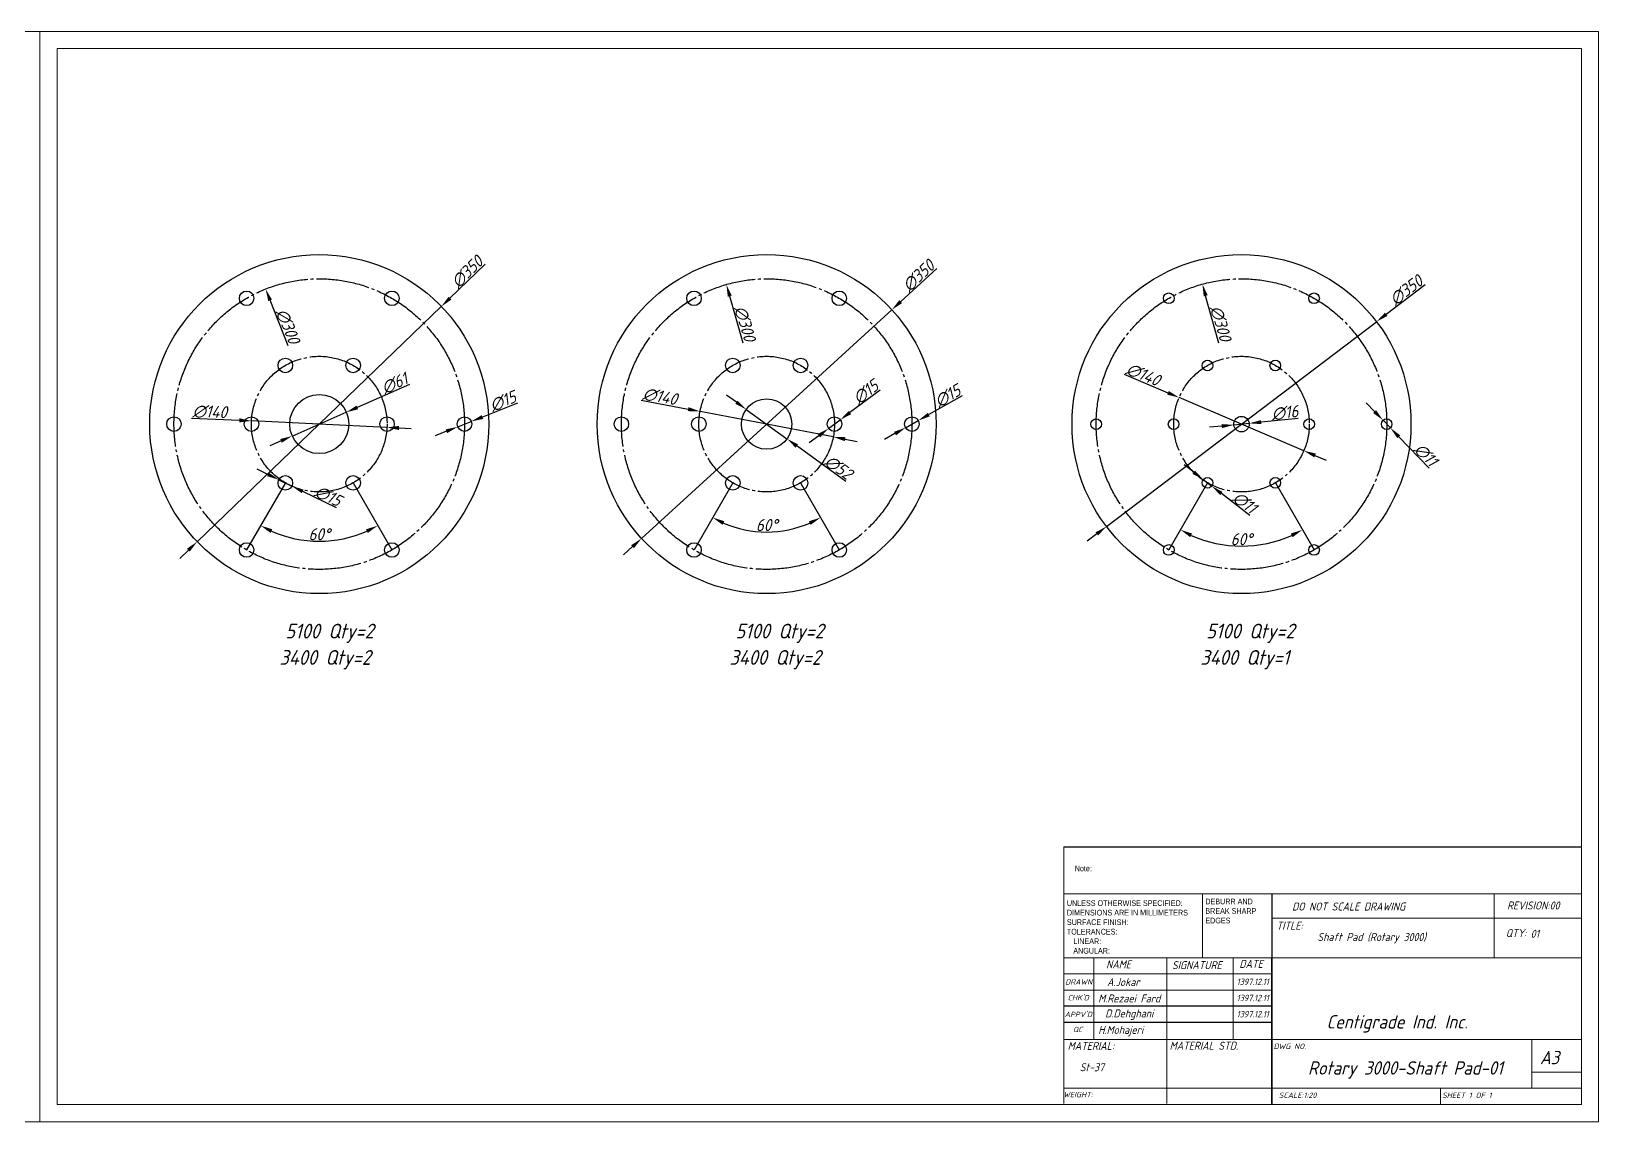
# Model space of a CAD drawing. Header units: millimetres. Extents: x -375 to 6063, y 6933 to 8058.
# Drawn here: x 4444 to 6063, y 6933 to 8058 of the extents above; entities that cross this region are included whole.
import ezdxf

# ---------------------------------------------------------------- set-up
doc = ezdxf.new("R2010")
doc.units = ezdxf.units.MM
doc.header["$LTSCALE"] = 5
doc.linetypes.add('JIS_08_11', pattern=[12.8, 11, -0.6, 0.6, -0.6])
doc.styles.add('GENISO', font='geniso.shx', dxfattribs={"oblique": 15})
doc.styles.add('SLDTEXTSTYLE0', font='TXT', dxfattribs={"width": 0.75})
doc.dimstyles.new('Scale', dxfattribs={"dimscale": 5, "dimtxt": 2.5, "dimasz": 2.5, "dimexe": 1, "dimexo": 1, "dimgap": 0.2, "dimtad": 1, "dimdec": 0, "dimzin": 0, "dimtxsty": 'GENISO', "dimcen": 2.5, "dimclrd": 1, "dimclre": 1, "dimclrt": 256, "dimadec": 0, "dimazin": 0, "dimtfac": 1, "dimtdec": 0, "dimtmove": 0, "dimatfit": 3, "dimfxl": 1, "dimtzin": 0, "dimlwd": -1, "dimlwe": -1, "dimarcsym": 0})

# ---------------------------------------------------------------- blocks, each defined once
blk = doc.blocks.new('*U33')
for centre in [(-40, 0), (40, 0)]:
    blk.add_circle(centre, 7.5)
blk = doc.blocks.new('*U35')
at = {"color": 0, "linetype": 'ByBlock', "lineweight": -2, "transparency": 16777216}
for p, rotation in [((1038.8, 731.5), 120), ((1148.8, 731.5), 60.00000000000001), ((983.8, 636.3), 180), ((1038.8, 541), 239.9999999999999), ((1148.8, 541), 299.9999999999999)]:
    blk.add_blockref('*U33', p, dxfattribs=dict(at, rotation=rotation))
blk.add_blockref('*U33', (1203.8, 636.3), dxfattribs=at)
blk = doc.blocks.new('*U36')
for centre in [(-40, 0), (40, 0)]:
    blk.add_circle(centre, 7.5)
blk = doc.blocks.new('*U37')
at = {"color": 0, "linetype": 'ByBlock', "lineweight": -2, "transparency": 16777216}
for p, rotation in [((1038.8, 731.5), 120), ((1148.8, 731.5), 60.00000000000001), ((983.8, 636.3), 180), ((1038.8, 541), 239.9999999999999), ((1148.8, 541), 299.9999999999999)]:
    blk.add_blockref('*U36', p, dxfattribs=dict(at, rotation=rotation))
blk.add_blockref('*U36', (1203.8, 636.3), dxfattribs=at)
blk = doc.blocks.new('SW_NOTE_0')
at = {"color": 0, "linetype": 'Continuous', "lineweight": 0, "char_height": 1.5, "attachment_point": 1, "style": 'SLDTEXTSTYLE0'}
for s, insert in [('UNLESS OTHERWISE SPECIFIED:', (0, 1.93)), ('SURFACE FINISH:', (0, -3.07)), ('DIMENSIONS ARE IN MILLIMETERS', (0, -0.57)), ('TOLERANCES:', (0, -5.57)), ('LINEAR:', (1.69, -8.07)), ('ANGULAR:', (1.69, -10.57))]:
    blk.add_mtext(s, dxfattribs=dict(at, insert=insert))
blk = doc.blocks.new('SW_NOTE_1')
at = {"color": 0, "linetype": 'Continuous', "lineweight": 0, "char_height": 1.5, "attachment_point": 1, "style": 'SLDTEXTSTYLE0'}
for s, insert in [('DEBURR AND', (0, 1.93)), ('BREAK SHARP', (0, -0.57)), ('EDGES', (0, -3.07))]:
    blk.add_mtext(s, dxfattribs=dict(at, insert=insert))
blk = doc.blocks.new('*U38')
for centre in [(-40, 0), (40, 0)]:
    blk.add_circle(centre, 5.5)
blk = doc.blocks.new('*U39')
at = {"color": 0, "linetype": 'ByBlock', "lineweight": -2, "transparency": 16777216}
for p, rotation in [((1820.1, 731.5), 120), ((1930.1, 731.5), 60.00000000000001), ((1765.1, 636.3), 180), ((1820.1, 541), 239.9999999999999), ((1930.1, 541), 299.9999999999999)]:
    blk.add_blockref('*U38', p, dxfattribs=dict(at, rotation=rotation))
blk.add_blockref('*U38', (1985.1, 636.3), dxfattribs=at)
blk = doc.blocks.new('*D51')
at = {"color": 1, "transparency": 16777216}
for p, q in [((4913, 7818), (4876.5, 7782.9)), ((4615.4, 7531.5), (4867.5, 7774.3)), ((4606.4, 7522.8), (4597.4, 7514.1))]:
    blk.add_line(p, q, dxfattribs=at)
for points in [[(4875.1, 7784.4), (4878, 7781.4), (4867.5, 7774.3)], [(4604.9, 7524.3), (4607.8, 7521.3), (4615.4, 7531.5)]]:
    blk.add_solid(points, dxfattribs=at)
at = {"layer": 'Defpoints', "color": 0, "transparency": 16777216}
for p in [(4867.5, 7774.3), (4615.4, 7531.5)]:
    blk.add_point(p, dxfattribs=at)
at = {"transparency": 16777216, "insert": (4894.2, 7810), "char_height": 12.5, "attachment_point": 5, "rotation": 43.9201, "style": 'GENISO'}
blk.add_mtext('∅350', dxfattribs=at)
blk = doc.blocks.new('*D52')
at = {"color": 1, "transparency": 16777216}
blk.add_line((4709.4, 7733.6), (4690.8, 7780.7), dxfattribs=at)
blk.add_solid([(4692.7, 7781.5), (4688.8, 7779.9), (4686.2, 7792.3)], dxfattribs=at)
at = {"layer": 'Defpoints', "color": 0, "transparency": 16777216}
for p in [(4686.2, 7792.3), (4796.7, 7513.4)]:
    blk.add_point(p, dxfattribs=at)
at = {"transparency": 16777216, "insert": (4709.1, 7754), "char_height": 12.5, "attachment_point": 5, "rotation": 291.6281, "style": 'GENISO'}
blk.add_mtext('∅300', dxfattribs=at)
blk = doc.blocks.new('*D53')
at = {"color": 1, "transparency": 16777216}
for p, q in [((4609.7, 7659.2), (4659, 7656.8)), ((4811.4, 7649.5), (4671.5, 7656.2)), ((4823.9, 7648.9), (4836.3, 7648.3))]:
    blk.add_line(p, q, dxfattribs=at)
for points in [[(4659.1, 7658.9), (4658.9, 7654.7), (4671.5, 7656.2)], [(4824, 7651), (4823.8, 7646.8), (4811.4, 7649.5)]]:
    blk.add_solid(points, dxfattribs=at)
at = {"layer": 'Defpoints', "color": 0, "transparency": 16777216}
for p in [(4671.5, 7656.2), (4811.4, 7649.5)]:
    blk.add_point(p, dxfattribs=at)
at = {"transparency": 16777216, "insert": (4628.5, 7665.5), "char_height": 12.5, "attachment_point": 5, "rotation": 357.2648, "style": 'GENISO'}
blk.add_mtext('∅140', dxfattribs=at)
blk = doc.blocks.new('*D40')
at = {"color": 1, "transparency": 16777216}
for p, q in [((4834.6, 7693.7), (4780.8, 7670.1)), ((4713.5, 7640.6), (4769.4, 7665.1)), ((4702.1, 7635.6), (4690.6, 7630.6))]:
    blk.add_line(p, q, dxfattribs=at)
for points in [[(4780, 7672), (4781.7, 7668.2), (4769.4, 7665.1)], [(4701.2, 7637.5), (4702.9, 7633.7), (4713.5, 7640.6)]]:
    blk.add_solid(points, dxfattribs=at)
at = {"layer": 'Defpoints', "color": 0, "transparency": 16777216}
for p in [(4769.4, 7665.1), (4713.5, 7640.6)]:
    blk.add_point(p, dxfattribs=at)
at = {"transparency": 16777216, "insert": (4819.3, 7694.9), "char_height": 12.5, "attachment_point": 5, "rotation": 23.6685, "style": 'GENISO'}
blk.add_mtext('∅61', dxfattribs=at)
blk = doc.blocks.new('*D41')
at = {"color": 1, "transparency": 16777216}
for p, q in [((4688.5, 7601), (4677.3, 7606.5)), ((4699.7, 7595.5), (4713.2, 7588.9)), ((4759.3, 7566.3), (4724.4, 7583.4))]:
    blk.add_line(p, q, dxfattribs=at)
for points in [[(4689.4, 7602.9), (4687.6, 7599.2), (4699.7, 7595.5)], [(4725.3, 7585.3), (4723.5, 7581.6), (4713.2, 7588.9)]]:
    blk.add_solid(points, dxfattribs=at)
at = {"layer": 'Defpoints', "color": 0, "transparency": 16777216}
for p in [(4699.7, 7595.5), (4713.2, 7588.9)]:
    blk.add_point(p, dxfattribs=at)
at = {"transparency": 16777216, "insert": (4750.7, 7578.6), "char_height": 12.5, "attachment_point": 5, "rotation": 333.8876, "style": 'GENISO'}
blk.add_mtext('∅15', dxfattribs=at)
blk = doc.blocks.new('*D42')
at = {"color": 1, "transparency": 16777216}
for p, q in [((4946.2, 7674.6), (4910, 7660.2)), ((4884.5, 7650.1), (4898.4, 7655.6)), ((4872.9, 7645.5), (4861.2, 7640.9))]:
    blk.add_line(p, q, dxfattribs=at)
for points in [[(4909.3, 7662.2), (4910.8, 7658.3), (4898.4, 7655.6)], [(4872.1, 7647.4), (4873.6, 7643.6), (4884.5, 7650.1)]]:
    blk.add_solid(points, dxfattribs=at)
at = {"layer": 'Defpoints', "color": 0, "transparency": 16777216}
for p in [(4898.4, 7655.6), (4884.5, 7650.1)]:
    blk.add_point(p, dxfattribs=at)
at = {"transparency": 16777216, "insert": (4931.2, 7676.5), "char_height": 12.5, "attachment_point": 5, "rotation": 21.6488, "style": 'GENISO'}
blk.add_mtext('∅15', dxfattribs=at)
blk = doc.blocks.new('*D43')
at = {"color": 1, "transparency": 16777216}
for p, q in [((5379.2, 7813.5), (5341.9, 7779.3)), ((5074.3, 7534.8), (5332.7, 7770.9)), ((5065, 7526.4), (5055.8, 7518))]:
    blk.add_line(p, q, dxfattribs=at)
for points in [[(5340.5, 7780.9), (5343.3, 7777.8), (5332.7, 7770.9)], [(5063.6, 7527.9), (5066.5, 7524.9), (5074.3, 7534.8)]]:
    blk.add_solid(points, dxfattribs=at)
at = {"layer": 'Defpoints', "color": 0, "transparency": 16777216}
for p in [(5332.7, 7770.9), (5074.3, 7534.8)]:
    blk.add_point(p, dxfattribs=at)
at = {"transparency": 16777216, "insert": (5360.3, 7806), "char_height": 12.5, "attachment_point": 5, "rotation": 42.418, "style": 'GENISO'}
blk.add_mtext('∅350', dxfattribs=at)
blk = doc.blocks.new('*D44')
at = {"color": 1, "transparency": 16777216}
for p, q in [((5405.5, 7682.1), (5370.9, 7662.7)), ((5346.9, 7649.2), (5360, 7656.5)), ((5336, 7643.1), (5325.1, 7636.9))]:
    blk.add_line(p, q, dxfattribs=at)
for points in [[(5369.9, 7664.5), (5371.9, 7660.9), (5360, 7656.5)], [(5335, 7644.9), (5337.1, 7641.2), (5346.9, 7649.2)]]:
    blk.add_solid(points, dxfattribs=at)
at = {"layer": 'Defpoints', "color": 0, "transparency": 16777216}
for p in [(5360, 7656.5), (5346.9, 7649.2)]:
    blk.add_point(p, dxfattribs=at)
at = {"transparency": 16777216, "insert": (5390.4, 7682), "char_height": 12.5, "attachment_point": 5, "rotation": 29.3685, "style": 'GENISO'}
blk.add_mtext('∅15', dxfattribs=at)
blk = doc.blocks.new('*D45')
at = {"color": 1, "transparency": 16777216}
for p, q in [((5320.7, 7688.1), (5289.5, 7664.8)), ((5267.5, 7648.4), (5279.5, 7657.3)), ((5257.4, 7640.9), (5247.4, 7633.4))]:
    blk.add_line(p, q, dxfattribs=at)
for points in [[(5288.3, 7666.5), (5290.8, 7663.1), (5279.5, 7657.3)], [(5256.2, 7642.6), (5258.7, 7639.2), (5267.5, 7648.4)]]:
    blk.add_solid(points, dxfattribs=at)
at = {"layer": 'Defpoints', "color": 0, "transparency": 16777216}
for p in [(5279.5, 7657.3), (5267.5, 7648.4)]:
    blk.add_point(p, dxfattribs=at)
at = {"transparency": 16777216, "insert": (5305.8, 7686), "char_height": 12.5, "attachment_point": 5, "rotation": 36.6975, "style": 'GENISO'}
blk.add_mtext('∅15', dxfattribs=at)
blk = doc.blocks.new('*D46')
at = {"color": 1, "transparency": 16777216}
blk.add_line((5179.4, 7736.4), (5165.4, 7785), dxfattribs=at)
blk.add_solid([(5167.4, 7785.6), (5163.4, 7784.4), (5161.9, 7797)], dxfattribs=at)
at = {"layer": 'Defpoints', "color": 0, "transparency": 16777216}
for p in [(5161.9, 7797), (5245, 7508.7)]:
    blk.add_point(p, dxfattribs=at)
at = {"transparency": 16777216, "insert": (5181.1, 7756.7), "char_height": 12.5, "attachment_point": 5, "rotation": 286.0743, "style": 'GENISO'}
blk.add_mtext('∅300', dxfattribs=at)
blk = doc.blocks.new('*D47')
at = {"color": 1, "transparency": 16777216}
for p, q in [((5074, 7677.6), (5122.4, 7668.3)), ((5272.2, 7639.7), (5134.7, 7666)), ((5284.5, 7637.4), (5296.8, 7635))]:
    blk.add_line(p, q, dxfattribs=at)
for points in [[(5122.8, 7670.4), (5122, 7666.3), (5134.7, 7666)], [(5284.9, 7639.4), (5284.1, 7635.3), (5272.2, 7639.7)]]:
    blk.add_solid(points, dxfattribs=at)
at = {"layer": 'Defpoints', "color": 0, "transparency": 16777216}
for p in [(5134.7, 7666), (5272.2, 7639.7)]:
    blk.add_point(p, dxfattribs=at)
at = {"transparency": 16777216, "insert": (5093.4, 7681.3), "char_height": 12.5, "attachment_point": 5, "rotation": 349.1834, "style": 'GENISO'}
blk.add_mtext('∅140', dxfattribs=at)
blk = doc.blocks.new('*D48')
at = {"color": 1, "transparency": 16777216}
for p, q in [((5172.3, 7675.4), (5162.2, 7682.8)), ((5182.4, 7668.1), (5224.5, 7637.6)), ((5285.3, 7593.7), (5234.7, 7630.3))]:
    blk.add_line(p, q, dxfattribs=at)
for points in [[(5173.5, 7677.1), (5171.1, 7673.8), (5182.4, 7668.1)], [(5235.9, 7632), (5233.4, 7628.6), (5224.5, 7637.6)]]:
    blk.add_solid(points, dxfattribs=at)
at = {"layer": 'Defpoints', "color": 0, "transparency": 16777216}
for p in [(5182.4, 7668.1), (5224.5, 7637.6)]:
    blk.add_point(p, dxfattribs=at)
at = {"transparency": 16777216, "insert": (5277.6, 7608.2), "char_height": 12.5, "attachment_point": 5, "rotation": 324.1046, "style": 'GENISO'}
blk.add_mtext('∅52', dxfattribs=at)
blk = doc.blocks.new('*D49')
at = {"color": 1, "transparency": 16777216}
for p, q in [((5883.5, 7796.8), (5843.1, 7766.2)), ((5554.3, 7547.1), (5833.2, 7758.6)), ((5544.4, 7539.5), (5534.4, 7532))]:
    blk.add_line(p, q, dxfattribs=at)
for points in [[(5841.9, 7767.9), (5844.4, 7764.5), (5833.2, 7758.6)], [(5543.1, 7541.2), (5545.7, 7537.9), (5554.3, 7547.1)]]:
    blk.add_solid(points, dxfattribs=at)
at = {"layer": 'Defpoints', "color": 0, "transparency": 16777216}
for p in [(5833.2, 7758.6), (5554.3, 7547.1)]:
    blk.add_point(p, dxfattribs=at)
at = {"transparency": 16777216, "insert": (5863.9, 7791), "char_height": 12.5, "attachment_point": 5, "rotation": 37.1868, "style": 'GENISO'}
blk.add_mtext('∅350', dxfattribs=at)
blk = doc.blocks.new('*D50')
at = {"color": 1, "transparency": 16777216}
blk.add_line((5670.4, 7736.6), (5656.8, 7785.3), dxfattribs=at)
blk.add_solid([(5658.9, 7785.9), (5654.8, 7784.8), (5653.5, 7797.4)], dxfattribs=at)
at = {"layer": 'Defpoints', "color": 0, "transparency": 16777216}
for p in [(5653.5, 7797.4), (5734, 7508.4)]:
    blk.add_point(p, dxfattribs=at)
at = {"transparency": 16777216, "insert": (5672.3, 7756.9), "char_height": 12.5, "attachment_point": 5, "rotation": 285.5751, "style": 'GENISO'}
blk.add_mtext('∅300', dxfattribs=at)
blk = doc.blocks.new('*D54')
at = {"color": 1, "transparency": 16777216}
for p, q in [((5831.3, 7665.9), (5822.7, 7674.9)), ((5840, 7656.8), (5847.6, 7648.9)), ((5887.5, 7607.3), (5856.2, 7639.9))]:
    blk.add_line(p, q, dxfattribs=at)
for points in [[(5832.8, 7667.3), (5829.8, 7664.4), (5840, 7656.8)], [(5857.7, 7641.3), (5854.7, 7638.4), (5847.6, 7648.9)]]:
    blk.add_solid(points, dxfattribs=at)
at = {"layer": 'Defpoints', "color": 0, "transparency": 16777216}
for p in [(5840, 7656.8), (5847.6, 7648.9)]:
    blk.add_point(p, dxfattribs=at)
at = {"transparency": 16777216, "insert": (5884.2, 7621.2), "char_height": 12.5, "attachment_point": 5, "rotation": 313.8137, "style": 'GENISO'}
blk.add_mtext('∅11', dxfattribs=at)
blk = doc.blocks.new('*D55')
at = {"color": 1, "transparency": 16777216}
for p, q in [((5644.5, 7603.2), (5634.6, 7610.9)), ((5654.4, 7595.6), (5663.1, 7588.9)), ((5702.4, 7558.7), (5673, 7581.3))]:
    blk.add_line(p, q, dxfattribs=at)
for points in [[(5645.8, 7604.9), (5643.2, 7601.6), (5654.4, 7595.6)], [(5674.3, 7582.9), (5671.8, 7579.6), (5663.1, 7588.9)]]:
    blk.add_solid(points, dxfattribs=at)
at = {"layer": 'Defpoints', "color": 0, "transparency": 16777216}
for p in [(5654.4, 7595.6), (5663.1, 7588.9)]:
    blk.add_point(p, dxfattribs=at)
at = {"transparency": 16777216, "insert": (5697.1, 7571.9), "char_height": 12.5, "attachment_point": 5, "rotation": 322.4077, "style": 'GENISO'}
blk.add_mtext('∅11', dxfattribs=at)
blk = doc.blocks.new('*D56')
at = {"color": 1, "transparency": 16777216}
for p, q in [((5752.3, 7658.8), (5714.2, 7654.9)), ((5673.4, 7650.8), (5660.9, 7649.6)), ((5685.8, 7652.1), (5701.7, 7653.7))]:
    blk.add_line(p, q, dxfattribs=at)
for points in [[(5714, 7657), (5714.4, 7652.9), (5701.7, 7653.7)], [(5673.2, 7652.9), (5673.6, 7648.7), (5685.8, 7652.1)]]:
    blk.add_solid(points, dxfattribs=at)
at = {"layer": 'Defpoints', "color": 0, "transparency": 16777216}
for p in [(5685.8, 7652.1), (5701.7, 7653.7)]:
    blk.add_point(p, dxfattribs=at)
at = {"transparency": 16777216, "insert": (5738.7, 7664.7), "char_height": 12.5, "attachment_point": 5, "rotation": 5.7649, "style": 'GENISO'}
blk.add_mtext('∅16', dxfattribs=at)
blk = doc.blocks.new('*D57')
at = {"color": 1, "transparency": 16777216}
for p, q in [((5572.5, 7704.5), (5617.9, 7685.2)), ((5758.2, 7625.4), (5629.4, 7680.3)), ((5769.7, 7620.5), (5781.2, 7615.6))]:
    blk.add_line(p, q, dxfattribs=at)
for points in [[(5618.7, 7687.1), (5617, 7683.3), (5629.4, 7680.3)], [(5770.5, 7622.5), (5768.9, 7618.6), (5758.2, 7625.4)]]:
    blk.add_solid(points, dxfattribs=at)
at = {"layer": 'Defpoints', "color": 0, "transparency": 16777216}
for p in [(5629.4, 7680.3), (5758.2, 7625.4)]:
    blk.add_point(p, dxfattribs=at)
at = {"transparency": 16777216, "insert": (5592.3, 7704), "char_height": 12.5, "attachment_point": 5, "rotation": 336.9316, "style": 'GENISO'}
blk.add_mtext('∅140', dxfattribs=at)
blk = doc.blocks.new('*D62')
at = {"color": 1, "transparency": 16777216}
blk.add_arc((4741.5, 7652.9), 120.9, 245.9247, 294.0753, dxfattribs=at)
for points in [[(4691.2, 7540.6), (4693.1, 7544.3), (4681, 7548.1)], [(4789.8, 7544.3), (4791.7, 7540.6), (4801.9, 7548.1)]]:
    blk.add_solid(points, dxfattribs=at)
at = {"layer": 'Defpoints', "color": 0, "transparency": 16777216}
for p in [(4706.5, 7592.2), (4776.5, 7592.2), (4720.4, 7533.8), (4666.5, 7523), (4816.5, 7523)]:
    blk.add_point(p, dxfattribs=at)
at = {"transparency": 16777216, "insert": (4741.5, 7539.2), "char_height": 12.5, "attachment_point": 5, "style": 'GENISO'}
blk.add_mtext('60°', dxfattribs=at)
blk = doc.blocks.new('*D63')
at = {"color": 1, "transparency": 16777216}
blk.add_arc((5203.5, 7652.9), 111.4, 246.4333, 293.5667, dxfattribs=at)
for points in [[(5158, 7548.9), (5159.9, 7552.6), (5147.8, 7556.4)], [(5247.1, 7552.6), (5248.9, 7548.9), (5259.2, 7556.4)]]:
    blk.add_solid(points, dxfattribs=at)
at = {"layer": 'Defpoints', "color": 0, "transparency": 16777216}
for p in [(5168.5, 7592.2), (5238.5, 7592.2), (5184.1, 7543.2), (5128.5, 7523), (5278.5, 7523)]:
    blk.add_point(p, dxfattribs=at)
at = {"transparency": 16777216, "insert": (5203.5, 7548.7), "char_height": 12.5, "attachment_point": 5, "style": 'GENISO'}
blk.add_mtext('60°', dxfattribs=at)
blk = doc.blocks.new('*D64')
at = {"color": 1, "transparency": 16777216}
blk.add_arc((5693.8, 7652.9), 126, 245.6873, 294.3127, dxfattribs=at)
for points in [[(5640.9, 7536.2), (5642.8, 7539.9), (5630.8, 7543.8)], [(5744.7, 7539.9), (5746.6, 7536.2), (5756.8, 7543.8)]]:
    blk.add_solid(points, dxfattribs=at)
at = {"layer": 'Defpoints', "color": 0, "transparency": 16777216}
for p in [(5658.8, 7592.2), (5728.8, 7592.2), (5671.9, 7528.8), (5618.8, 7523), (5768.8, 7523)]:
    blk.add_point(p, dxfattribs=at)
at = {"transparency": 16777216, "insert": (5693.8, 7534.1), "char_height": 12.5, "attachment_point": 5, "style": 'GENISO'}
blk.add_mtext('60°', dxfattribs=at)

msp = doc.modelspace()

# ---------------------------------------------------------------- linework, layer by layer
for p, q in [((4706.5, 7592.2), (4666.5, 7523)), ((4776.5, 7592.2), (4816.5, 7523)), ((5168.5, 7592.2), (5128.5, 7523)), ((5238.5, 7592.2), (5278.5, 7523)), ((5658.8, 7592.2), (5618.8, 7523)), ((5728.8, 7592.2), (5768.8, 7523)), ((5510.5, 7216.6), (6044.9, 7216.6)), ((5725.3, 7168), (5725.3, 6950.6)), ((5725.3, 6951.5), (5725.3, 7102.1)), ((5725.3, 7051.9), (5510.5, 7051.9)), ((5725.3, 7035.2), (5510.5, 7035.2))]:
    msp.add_line(p, q)
at = {"color": 7, "linetype": 'ByBlock', "lineweight": 9}
for p, q in [((5510.5, 7216.6), (5510.5, 7168)), ((5510.5, 7168), (6044.9, 7168)), ((5510.5, 7168), (5510.5, 6951.5)), ((5653.7, 7168), (5653.7, 7102.1)), ((5954.7, 7102.1), (5954.7, 7168)), ((6044.9, 7142.9), (5725.3, 7142.9)), ((6044.9, 7102.1), (5510.5, 7102.1)), ((5541.2, 7102.1), (5541.2, 7017.5)), ((5616.7, 7102.1), (5616.7, 6951.5)), ((5685.2, 7102.1), (5685.2, 7017.5)), ((5725.3, 7085.3), (5510.5, 7085.3)), ((5725.3, 7068.6), (5510.5, 7068.6)), ((5551.4, 7017.5), (5510.5, 7017.5)), ((5551.4, 7017.5), (6044.9, 7017.5)), ((5993.7, 6967.3), (5993.7, 7017.5)), ((6044.9, 6984), (5993.7, 6984)), ((5510.5, 6967.3), (6044.9, 6967.3)), ((5899.3, 6950.6), (5899.3, 6967.3))]:
    msp.add_line(p, q, dxfattribs=at)
for points in [[(4453.1, 8058.3), (4453.1, 6932.8), (2843.6, 6932.8), (2843.6, 8058.3)], [(6062.6, 8058.3), (6062.6, 6932.8), (4453.1, 6932.8), (4453.1, 8058.3)], [(6044.9, 8040.6), (6044.9, 6950.6), (4470.8, 6950.6), (4470.8, 8040.6)]]:
    msp.add_lwpolyline(points, close=True, dxfattribs=at)
for centre, radius in [((4741.5, 7652.9), 175), ((5203.5, 7652.9), 175), ((5693.8, 7652.9), 175), ((4741.5, 7652.9), 30.5), ((5203.5, 7652.9), 26), ((5693.8, 7652.9), 8)]:
    msp.add_circle(centre, radius)
at = {"linetype": 'JIS_08_11'}
for centre, radius in [((4741.5, 7652.9), 150), ((5203.5, 7652.9), 150), ((5693.8, 7652.9), 150), ((4741.5, 7652.9), 70), ((5203.5, 7652.9), 70), ((5693.8, 7652.9), 70)]:
    msp.add_circle(centre, radius, dxfattribs=at)

# ---------------------------------------------------------------- block references
for name, p in [('*U35', (3647.7, 7016.6)), ('*U37', (4109.7, 7016.6)), ('*U39', (3818.6, 7016.6))]:
    msp.add_blockref(name, p)
at = {"color": 7, "linetype": 'ByBlock', "lineweight": 9, "xscale": 3.935238593033644, "yscale": 3.935238593033644, "zscale": 3.935238593033644}
for name, p in [('SW_NOTE_0', (5513.5, 7153.8)), ('SW_NOTE_1', (5656.5, 7155.5))]:
    msp.add_blockref(name, p, dxfattribs=at)

# ---------------------------------------------------------------- texts
at = {"style": 'GENISO', "oblique": 15}
for s, p in [('5100 Qty=2', (4706.5, 7431.6)), ('5100 Qty=2', (5171.2, 7431.6)), ('5100 Qty=2', (5657.3, 7431.6)), ('3400 Qty=2', (4700.4, 7404.4)), ('3400 Qty=2', (5165.1, 7404.4)), ('3400 Qty=1', (5651.3, 7404.4))]:
    msp.add_text(s, height=15.25, dxfattribs=at).set_placement(p)
at = {"color": 7, "linetype": 'ByBlock', "lineweight": 9, "insert": (5521.6, 7197.2), "char_height": 5.9, "attachment_point": 1, "style": 'SLDTEXTSTYLE0'}
msp.add_mtext('Note:', dxfattribs=at)
at = {"attachment_point": 5, "style": 'GENISO'}
for s, insert, char_height in [('DO NOT SCALE DRAWING', (5804.4, 7154.9), 8.264), ('REVISION:00', (5995.1, 7156), 8.264), ('TITLE:', (5743.5, 7135.1), 8.26), ('Shaft Pad (Rotary 3000)', (5828.3, 7122.2), 8.264), ('QTY:', (5977.4, 7127.5), 8.26), ('01', (5996.8, 7126.8), 8.26), ('NAME', (5566.8, 7095.2), 8.26), ('SIGNATURE', (5647.7, 7094.4), 8.26), ('DATE', (5703.7, 7095.7), 8.26), ('DRAWN', (5525.7, 7077.1), 5.51), ('A.Jokar', (5571.8, 7076.9), 8.26), ('1397.12.11', (5705.4, 7077.2), 6.61), ("CHK'D", (5525.3, 7060.8), 5.51), ('M.Rezaei Fard', (5577.9, 7060), 8.264), ('1397.12.11', (5705.4, 7060.5), 6.61), ("APPV'D", (5525.4, 7043.5), 5.51), ('D.Dehghani', (5577.9, 7043.3), 8.26), ('1397.12.11', (5705.4, 7043.8), 6.61), ('Centigrade Ind. Inc.', (5854.5, 7033.8), 13.773), ('QC', (5524.7, 7028), 5.51), ('H.Mohajeri', (5569.1, 7026.3), 8.26), ('MATERIAL:', (5538.3, 7011), 8.26), ('MATERIAL STD.', (5654.9, 7011.2), 8.264), ('DWG NO.', (5743.7, 7010.6), 5.51), ('St-37', (5539.4, 6989), 8.26), ('Rotary 3000-Shaft Pad-01', (5863.1, 6986.2), 13.773), ('A3', (6011.9, 6999), 13.77), ('WEIGHT:', (5525, 6960.8), 5.51), ('SCALE:1:20', (5751.8, 6960.1), 5.51), ('SHEET 1 OF 1', (5926.5, 6960.1), 5.509)]:
    msp.add_mtext(s, dxfattribs=dict(at, insert=insert, char_height=char_height))

# ---------------------------------------------------------------- dimensions: what is measured, and where the dimension line sits
for p1, p2, picture, middle in [((4615.4, 7531.5), (4867.5, 7774.3), '*D51', (4894.2, 7810)), ((5074.3, 7534.8), (5332.7, 7770.9), '*D43', (5360.3, 7806)), ((5554.3, 7547.1), (5833.2, 7758.6), '*D49', (5863.9, 7791)), ((5758.2, 7625.4), (5629.4, 7680.3), '*D57', (5592.3, 7704)), ((4884.5, 7650.1), (4898.4, 7655.6), '*D42', (4931.2, 7676.5)), ((5272.2, 7639.7), (5134.7, 7666), '*D47', (5093.4, 7681.3)), ((5267.5, 7648.4), (5279.5, 7657.3), '*D45', (5305.8, 7686)), ((4811.4, 7649.5), (4671.5, 7656.2), '*D53', (4628.5, 7665.5)), ((5685.8, 7652.1), (5701.7, 7653.7), '*D56', (5738.7, 7664.7)), ((4699.7, 7595.5), (4713.2, 7588.9), '*D41', (4750.7, 7578.6)), ((5654.4, 7595.6), (5663.1, 7588.9), '*D55', (5697.1, 7571.9))]:
    dim = msp.add_diameter_dim_2p(p1=p1, p2=p2, dimstyle='Scale')
    dim.commit()
    dim.dimension.update_dxf_attribs({"geometry": picture, "text_midpoint": middle})
for p1, p2, picture, middle in [((4796.7, 7513.4), (4686.2, 7792.3), '*D52', (4702.4, 7751.4)), ((5245, 7508.7), (5161.9, 7797), '*D46', (5174.1, 7754.7)), ((5734, 7508.4), (5653.5, 7797.4), '*D50', (5665.3, 7754.9)), ((4713.5, 7640.6), (4769.4, 7665.1), '*D40', (4822.2, 7688.3)), ((5346.9, 7649.2), (5360, 7656.5), '*D44', (5394, 7675.7)), ((5182.4, 7668.1), (5224.5, 7637.6), '*D48', (5273.4, 7602.3)), ((5840, 7656.8), (5847.6, 7648.9), '*D54', (5879, 7616.2))]:
    dim = msp.add_diameter_dim_2p(p1=p1, p2=p2, dimstyle='Scale')
    dim.commit()
    dim.dimension.update_dxf_attribs({"geometry": picture, "text_midpoint": middle, "dimtype": 163})
for base, line1, line2, picture, middle in [((4720.4, 7533.8), ((4706.5, 7592.2), (4666.5, 7523)), ((4776.5, 7592.2), (4816.5, 7523)), '*D62', (4741.5, 7539.2)), ((5184.1, 7543.2), ((5168.5, 7592.2), (5128.5, 7523)), ((5238.5, 7592.2), (5278.5, 7523)), '*D63', (5203.5, 7548.7)), ((5671.9, 7528.8), ((5728.8, 7592.2), (5768.8, 7523)), ((5658.8, 7592.2), (5618.8, 7523)), '*D64', (5693.8, 7534.1))]:
    dim = msp.add_angular_dim_2l(base=base, line1=line1, line2=line2, dimstyle='Scale')
    dim.commit()
    dim.dimension.update_dxf_attribs({"geometry": picture, "text_midpoint": middle})

doc.saveas('drawing.dxf')
